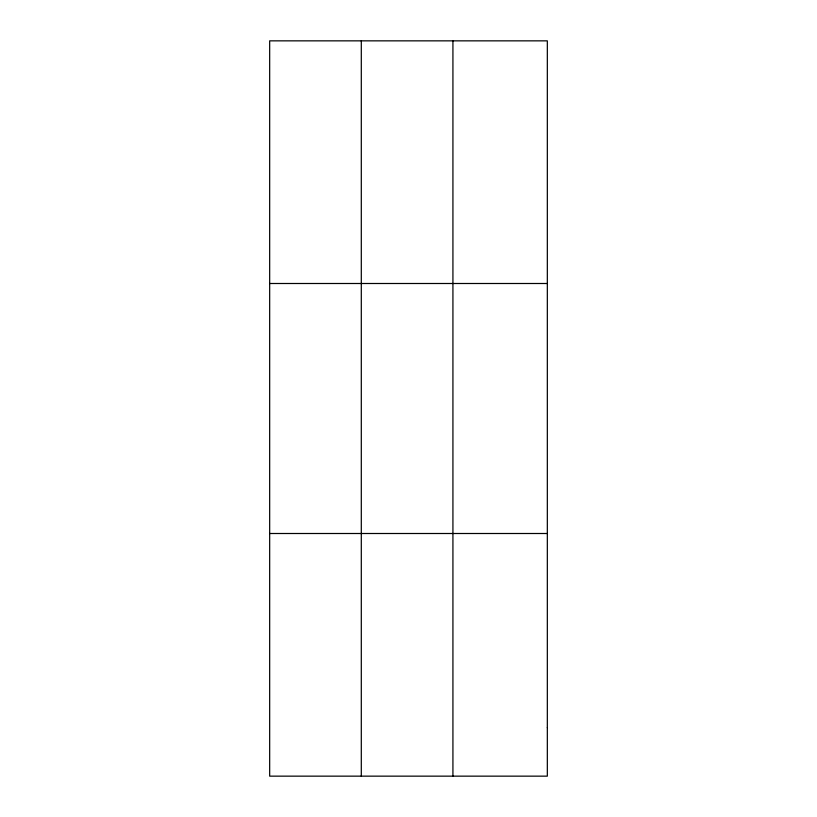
<?xml version="1.0" encoding="UTF-8"?>
<svg xmlns="http://www.w3.org/2000/svg" width="817" height="817" viewBox="0 0 817 817"><rect width="100%" height="100%" fill="white"/><g stroke="black" fill="none" stroke-linecap="round" stroke-linejoin="round"><path stroke-width="1.23" d="M361.298 40.85L361.298 776.15M452.924 40.85L452.924 776.15M269.671 283.499L547.329 283.499M269.671 533.501L547.329 533.501M547.329 727.62L547.329 776.15L269.671 776.15L269.671 40.85L547.329 40.85L547.329 727.62"/></g></svg>
